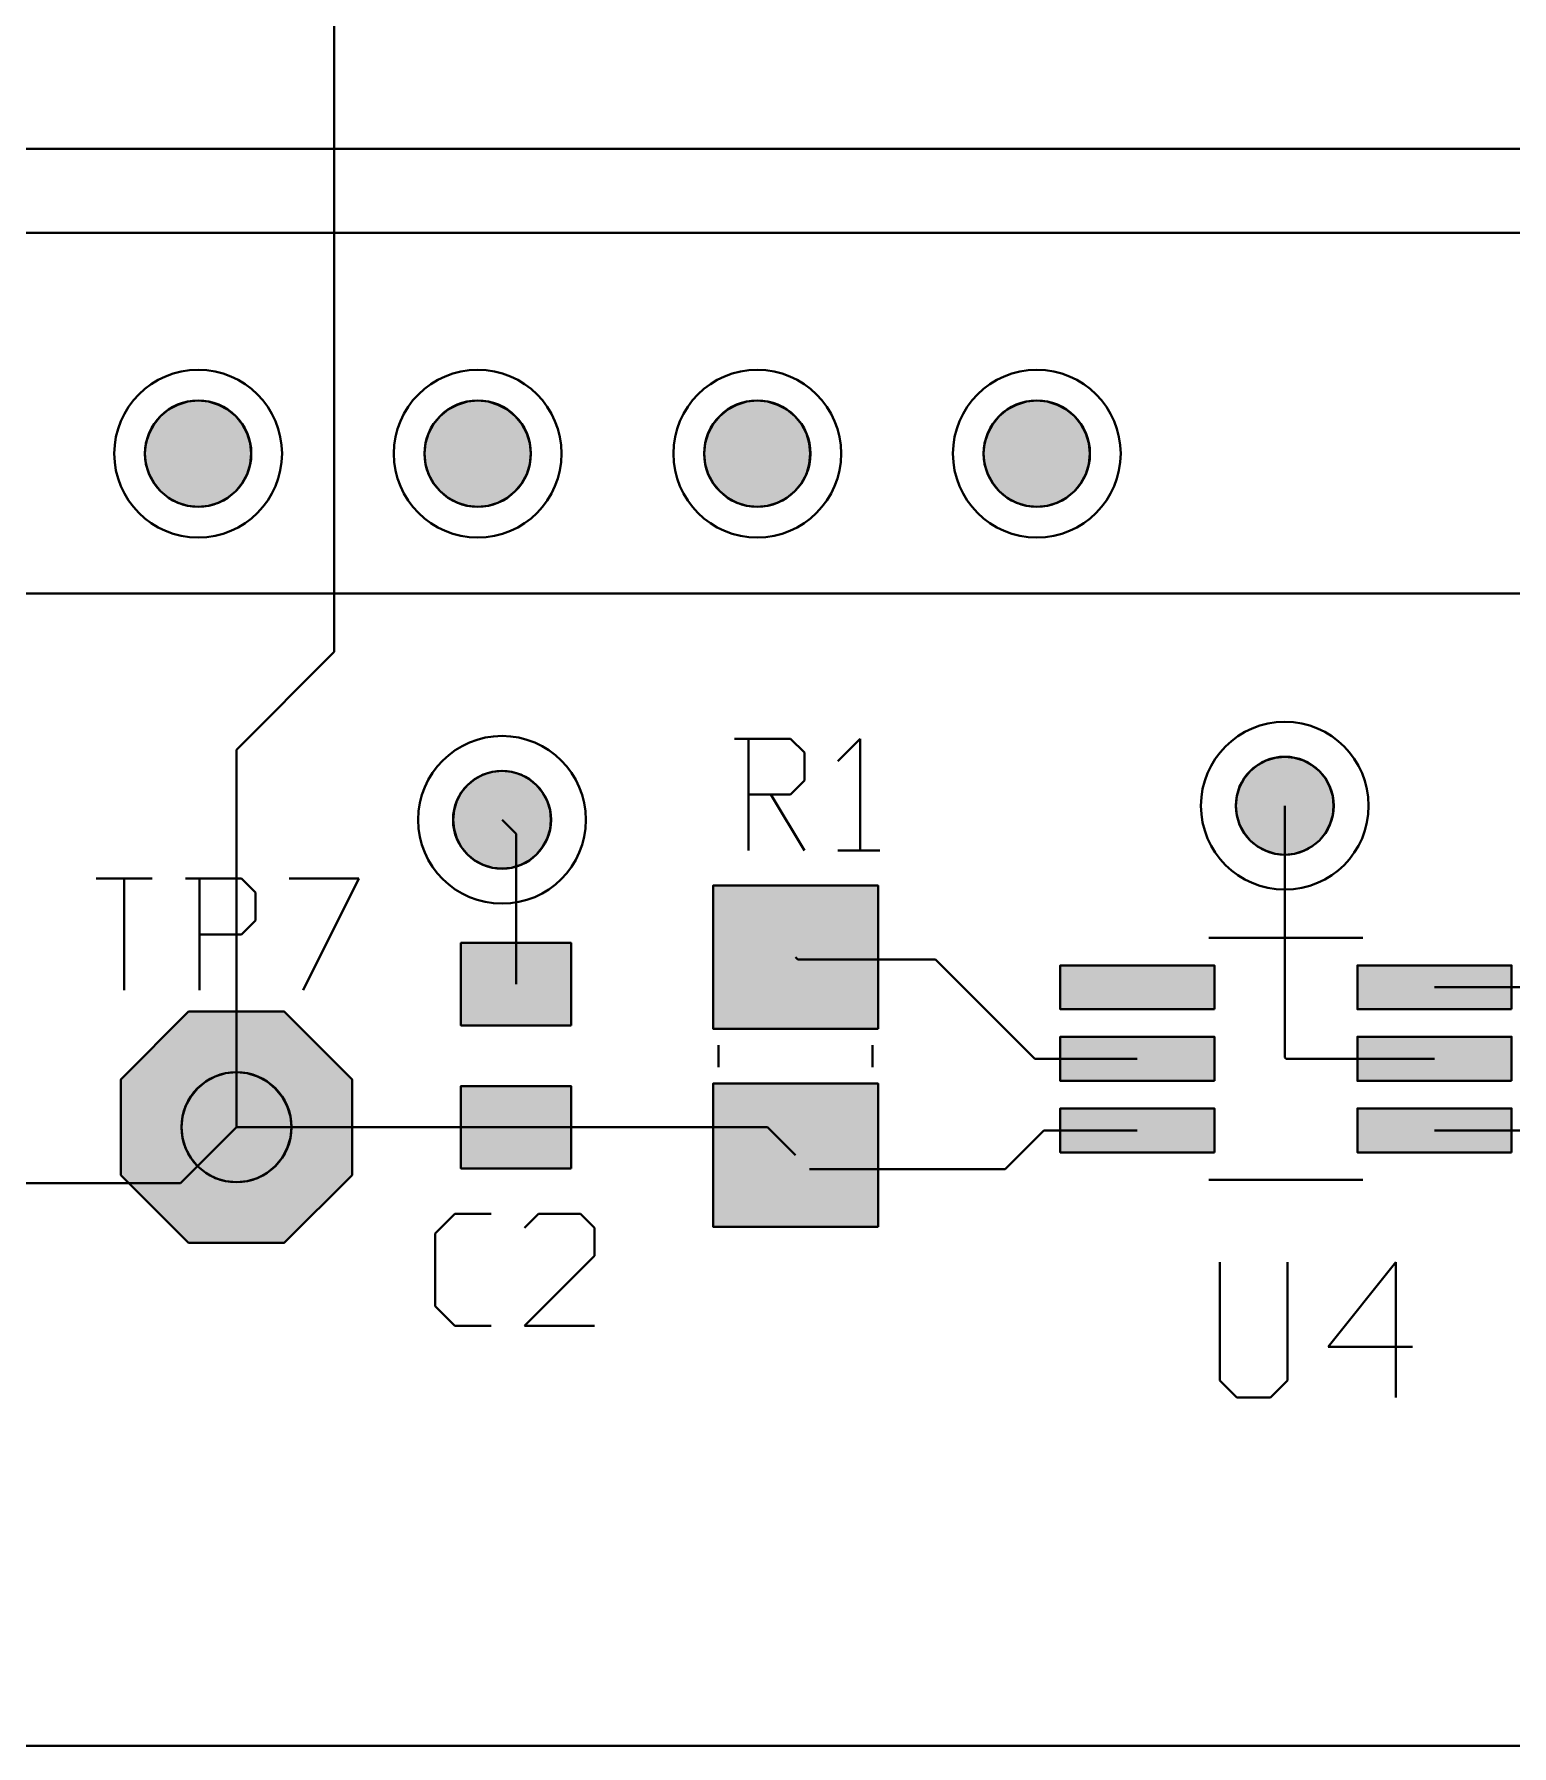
# Model space of a CAD drawing. Header units: millimetres. Extents: x 2 to 157, y 2 to 78.
# Drawn here: x 127.25 to 140.67, y 2.11 to 17.66 of the extents above; entities that cross this region are included whole.
import ezdxf

# ---------------------------------------------------------------- set-up
doc = ezdxf.new("R2010")
doc.units = ezdxf.units.MM
for name, color, linetype in [('bottom_copper', 7, 'Continuous'), ('bottom_silk', 7, 'Continuous'), ('drill_plated', 7, 'Continuous'), ('outline', 7, 'Continuous'), ('top_copper', 7, 'Continuous'), ('top_silk', 7, 'Continuous')]:
    doc.layers.add(name, color=color, linetype=linetype)

msp = doc.modelspace()

# ---------------------------------------------------------------- hatches: boundary and pattern name
at = {"layer": 'bottom_copper', "lineweight": 40}
for points in [[(129.208, 13.759), (129.181, 13.669), (129.136, 13.585), (129.076, 13.512), (129.003, 13.452), (128.919, 13.408), (128.829, 13.38), (128.735, 13.371), (128.641, 13.38), (128.55, 13.408), (128.467, 13.452), (128.394, 13.512), (128.334, 13.585), (128.289, 13.669), (128.261, 13.759), (128.252, 13.854), (128.261, 13.948), (128.289, 14.038), (128.334, 14.122), (128.394, 14.195), (128.467, 14.255), (128.55, 14.299), (128.641, 14.327), (128.735, 14.336), (128.829, 14.327), (128.919, 14.299), (129.003, 14.255), (129.076, 14.195), (129.136, 14.122), (129.181, 14.038), (129.208, 13.948), (129.217, 13.854), (129.208, 13.759)], [(131.748, 13.759), (131.721, 13.669), (131.676, 13.585), (131.616, 13.512), (131.543, 13.452), (131.459, 13.408), (131.369, 13.38), (131.275, 13.371), (131.181, 13.38), (131.09, 13.408), (131.007, 13.452), (130.934, 13.512), (130.874, 13.585), (130.829, 13.669), (130.801, 13.759), (130.792, 13.854), (130.801, 13.948), (130.829, 14.038), (130.874, 14.122), (130.934, 14.195), (131.007, 14.255), (131.09, 14.299), (131.181, 14.327), (131.275, 14.336), (131.369, 14.327), (131.459, 14.299), (131.543, 14.255), (131.616, 14.195), (131.676, 14.122), (131.721, 14.038), (131.748, 13.948), (131.757, 13.854), (131.748, 13.759)], [(134.288, 13.759), (134.261, 13.669), (134.216, 13.585), (134.156, 13.512), (134.083, 13.452), (133.999, 13.408), (133.909, 13.38), (133.815, 13.371), (133.721, 13.38), (133.63, 13.408), (133.547, 13.452), (133.474, 13.512), (133.414, 13.585), (133.369, 13.669), (133.341, 13.759), (133.332, 13.854), (133.341, 13.948), (133.369, 14.038), (133.414, 14.122), (133.474, 14.195), (133.547, 14.255), (133.63, 14.299), (133.721, 14.327), (133.815, 14.336), (133.909, 14.327), (133.999, 14.299), (134.083, 14.255), (134.156, 14.195), (134.216, 14.122), (134.261, 14.038), (134.288, 13.948), (134.297, 13.854), (134.288, 13.759)], [(136.828, 13.759), (136.801, 13.669), (136.756, 13.585), (136.696, 13.512), (136.623, 13.452), (136.539, 13.408), (136.449, 13.38), (136.355, 13.371), (136.261, 13.38), (136.17, 13.408), (136.087, 13.452), (136.014, 13.512), (135.954, 13.585), (135.909, 13.669), (135.881, 13.759), (135.872, 13.854), (135.881, 13.948), (135.909, 14.038), (135.954, 14.122), (136.014, 14.195), (136.087, 14.255), (136.17, 14.299), (136.261, 14.327), (136.355, 14.336), (136.449, 14.327), (136.539, 14.299), (136.623, 14.255), (136.696, 14.195), (136.756, 14.122), (136.801, 14.038), (136.828, 13.948), (136.837, 13.854), (136.828, 13.759)], [(139.044, 10.568), (139.018, 10.484), (138.977, 10.408), (138.922, 10.34), (138.855, 10.285), (138.778, 10.244), (138.695, 10.219), (138.608, 10.21), (138.521, 10.219), (138.438, 10.244), (138.361, 10.285), (138.293, 10.34), (138.238, 10.408), (138.197, 10.484), (138.172, 10.568), (138.163, 10.655), (138.172, 10.741), (138.197, 10.825), (138.238, 10.901), (138.293, 10.969), (138.361, 11.024), (138.438, 11.065), (138.521, 11.09), (138.608, 11.099), (138.695, 11.09), (138.778, 11.065), (138.855, 11.024), (138.922, 10.969), (138.977, 10.901), (139.018, 10.825), (139.044, 10.741), (139.052, 10.655), (139.044, 10.568)], [(131.932, 10.441), (131.906, 10.357), (131.865, 10.281), (131.81, 10.213), (131.743, 10.158), (131.666, 10.117), (131.583, 10.092), (131.496, 10.083), (131.409, 10.092), (131.326, 10.117), (131.249, 10.158), (131.181, 10.213), (131.126, 10.281), (131.085, 10.357), (131.06, 10.441), (131.051, 10.527), (131.06, 10.614), (131.085, 10.698), (131.126, 10.774), (131.181, 10.842), (131.249, 10.897), (131.326, 10.938), (131.409, 10.963), (131.496, 10.972), (131.583, 10.963), (131.666, 10.938), (131.743, 10.897), (131.81, 10.842), (131.865, 10.774), (131.906, 10.698), (131.932, 10.614), (131.94, 10.527), (131.932, 10.441)], [(130.133, 7.299), (129.518, 6.684), (128.648, 6.684), (128.033, 7.299), (128.033, 8.168), (128.648, 8.784), (129.518, 8.784), (130.133, 8.168), (130.133, 7.299)], [(129.573, 7.636), (129.545, 7.542), (129.499, 7.456), (129.436, 7.38), (129.361, 7.318), (129.274, 7.272), (129.18, 7.243), (129.083, 7.234), (128.985, 7.243), (128.891, 7.272), (128.805, 7.318), (128.729, 7.38), (128.667, 7.456), (128.621, 7.542), (128.592, 7.636), (128.583, 7.734), (128.592, 7.831), (128.621, 7.925), (128.667, 8.011), (128.729, 8.087), (128.805, 8.149), (128.891, 8.195), (128.985, 8.224), (129.083, 8.233), (129.18, 8.224), (129.274, 8.195), (129.361, 8.149), (129.436, 8.087), (129.499, 8.011), (129.545, 7.925), (129.573, 7.831), (129.583, 7.734), (129.573, 7.636)]]:
    msp.add_hatch(color=7, dxfattribs=at).paths.add_polyline_path(points, flags=0)
at = {"layer": 'drill_plated', "lineweight": 40}
for points in [[(129.208, 13.759), (129.181, 13.669), (129.136, 13.585), (129.076, 13.512), (129.003, 13.452), (128.919, 13.408), (128.829, 13.38), (128.735, 13.371), (128.641, 13.38), (128.55, 13.408), (128.467, 13.452), (128.394, 13.512), (128.334, 13.585), (128.289, 13.669), (128.261, 13.759), (128.252, 13.854), (128.261, 13.948), (128.289, 14.038), (128.334, 14.122), (128.394, 14.195), (128.467, 14.255), (128.55, 14.299), (128.641, 14.327), (128.735, 14.336), (128.829, 14.327), (128.919, 14.299), (129.003, 14.255), (129.076, 14.195), (129.136, 14.122), (129.181, 14.038), (129.208, 13.948), (129.217, 13.854), (129.208, 13.759)], [(131.748, 13.759), (131.721, 13.669), (131.676, 13.585), (131.616, 13.512), (131.543, 13.452), (131.459, 13.408), (131.369, 13.38), (131.275, 13.371), (131.181, 13.38), (131.09, 13.408), (131.007, 13.452), (130.934, 13.512), (130.874, 13.585), (130.829, 13.669), (130.801, 13.759), (130.792, 13.854), (130.801, 13.948), (130.829, 14.038), (130.874, 14.122), (130.934, 14.195), (131.007, 14.255), (131.09, 14.299), (131.181, 14.327), (131.275, 14.336), (131.369, 14.327), (131.459, 14.299), (131.543, 14.255), (131.616, 14.195), (131.676, 14.122), (131.721, 14.038), (131.748, 13.948), (131.757, 13.854), (131.748, 13.759)], [(134.288, 13.759), (134.261, 13.669), (134.216, 13.585), (134.156, 13.512), (134.083, 13.452), (133.999, 13.408), (133.909, 13.38), (133.815, 13.371), (133.721, 13.38), (133.63, 13.408), (133.547, 13.452), (133.474, 13.512), (133.414, 13.585), (133.369, 13.669), (133.341, 13.759), (133.332, 13.854), (133.341, 13.948), (133.369, 14.038), (133.414, 14.122), (133.474, 14.195), (133.547, 14.255), (133.63, 14.299), (133.721, 14.327), (133.815, 14.336), (133.909, 14.327), (133.999, 14.299), (134.083, 14.255), (134.156, 14.195), (134.216, 14.122), (134.261, 14.038), (134.288, 13.948), (134.297, 13.854), (134.288, 13.759)], [(136.828, 13.759), (136.801, 13.669), (136.756, 13.585), (136.696, 13.512), (136.623, 13.452), (136.539, 13.408), (136.449, 13.38), (136.355, 13.371), (136.261, 13.38), (136.17, 13.408), (136.087, 13.452), (136.014, 13.512), (135.954, 13.585), (135.909, 13.669), (135.881, 13.759), (135.872, 13.854), (135.881, 13.948), (135.909, 14.038), (135.954, 14.122), (136.014, 14.195), (136.087, 14.255), (136.17, 14.299), (136.261, 14.327), (136.355, 14.336), (136.449, 14.327), (136.539, 14.299), (136.623, 14.255), (136.696, 14.195), (136.756, 14.122), (136.801, 14.038), (136.828, 13.948), (136.837, 13.854), (136.828, 13.759)], [(139.044, 10.568), (139.018, 10.484), (138.977, 10.408), (138.922, 10.34), (138.855, 10.285), (138.778, 10.244), (138.695, 10.219), (138.608, 10.21), (138.521, 10.219), (138.438, 10.244), (138.361, 10.285), (138.293, 10.34), (138.238, 10.408), (138.197, 10.484), (138.172, 10.568), (138.163, 10.655), (138.172, 10.741), (138.197, 10.825), (138.238, 10.901), (138.293, 10.969), (138.361, 11.024), (138.438, 11.065), (138.521, 11.09), (138.608, 11.099), (138.695, 11.09), (138.778, 11.065), (138.855, 11.024), (138.922, 10.969), (138.977, 10.901), (139.018, 10.825), (139.044, 10.741), (139.052, 10.655), (139.044, 10.568)], [(131.932, 10.441), (131.906, 10.357), (131.865, 10.281), (131.81, 10.213), (131.743, 10.158), (131.666, 10.117), (131.583, 10.092), (131.496, 10.083), (131.409, 10.092), (131.326, 10.117), (131.249, 10.158), (131.181, 10.213), (131.126, 10.281), (131.085, 10.357), (131.06, 10.441), (131.051, 10.527), (131.06, 10.614), (131.085, 10.698), (131.126, 10.774), (131.181, 10.842), (131.249, 10.897), (131.326, 10.938), (131.409, 10.963), (131.496, 10.972), (131.583, 10.963), (131.666, 10.938), (131.743, 10.897), (131.81, 10.842), (131.865, 10.774), (131.906, 10.698), (131.932, 10.614), (131.94, 10.527), (131.932, 10.441)], [(129.573, 7.636), (129.545, 7.542), (129.499, 7.456), (129.436, 7.38), (129.361, 7.318), (129.274, 7.272), (129.18, 7.243), (129.083, 7.234), (128.985, 7.243), (128.891, 7.272), (128.805, 7.318), (128.729, 7.38), (128.667, 7.456), (128.621, 7.542), (128.592, 7.636), (128.583, 7.734), (128.592, 7.831), (128.621, 7.925), (128.667, 8.011), (128.729, 8.087), (128.805, 8.149), (128.891, 8.195), (128.985, 8.224), (129.083, 8.233), (129.18, 8.224), (129.274, 8.195), (129.361, 8.149), (129.436, 8.087), (129.499, 8.011), (129.545, 7.925), (129.573, 7.831), (129.583, 7.734), (129.573, 7.636)]]:
    msp.add_hatch(color=7, dxfattribs=at).paths.add_polyline_path(points, flags=0)
at = {"layer": 'top_copper', "lineweight": 40}
for points in [[(129.208, 13.759), (129.181, 13.669), (129.136, 13.585), (129.076, 13.512), (129.003, 13.452), (128.919, 13.408), (128.829, 13.38), (128.735, 13.371), (128.641, 13.38), (128.55, 13.408), (128.467, 13.452), (128.394, 13.512), (128.334, 13.585), (128.289, 13.669), (128.261, 13.759), (128.252, 13.854), (128.261, 13.948), (128.289, 14.038), (128.334, 14.122), (128.394, 14.195), (128.467, 14.255), (128.55, 14.299), (128.641, 14.327), (128.735, 14.336), (128.829, 14.327), (128.919, 14.299), (129.003, 14.255), (129.076, 14.195), (129.136, 14.122), (129.181, 14.038), (129.208, 13.948), (129.217, 13.854), (129.208, 13.759)], [(131.748, 13.759), (131.721, 13.669), (131.676, 13.585), (131.616, 13.512), (131.543, 13.452), (131.459, 13.408), (131.369, 13.38), (131.275, 13.371), (131.181, 13.38), (131.09, 13.408), (131.007, 13.452), (130.934, 13.512), (130.874, 13.585), (130.829, 13.669), (130.801, 13.759), (130.792, 13.854), (130.801, 13.948), (130.829, 14.038), (130.874, 14.122), (130.934, 14.195), (131.007, 14.255), (131.09, 14.299), (131.181, 14.327), (131.275, 14.336), (131.369, 14.327), (131.459, 14.299), (131.543, 14.255), (131.616, 14.195), (131.676, 14.122), (131.721, 14.038), (131.748, 13.948), (131.757, 13.854), (131.748, 13.759)], [(134.288, 13.759), (134.261, 13.669), (134.216, 13.585), (134.156, 13.512), (134.083, 13.452), (133.999, 13.408), (133.909, 13.38), (133.815, 13.371), (133.721, 13.38), (133.63, 13.408), (133.547, 13.452), (133.474, 13.512), (133.414, 13.585), (133.369, 13.669), (133.341, 13.759), (133.332, 13.854), (133.341, 13.948), (133.369, 14.038), (133.414, 14.122), (133.474, 14.195), (133.547, 14.255), (133.63, 14.299), (133.721, 14.327), (133.815, 14.336), (133.909, 14.327), (133.999, 14.299), (134.083, 14.255), (134.156, 14.195), (134.216, 14.122), (134.261, 14.038), (134.288, 13.948), (134.297, 13.854), (134.288, 13.759)], [(136.828, 13.759), (136.801, 13.669), (136.756, 13.585), (136.696, 13.512), (136.623, 13.452), (136.539, 13.408), (136.449, 13.38), (136.355, 13.371), (136.261, 13.38), (136.17, 13.408), (136.087, 13.452), (136.014, 13.512), (135.954, 13.585), (135.909, 13.669), (135.881, 13.759), (135.872, 13.854), (135.881, 13.948), (135.909, 14.038), (135.954, 14.122), (136.014, 14.195), (136.087, 14.255), (136.17, 14.299), (136.261, 14.327), (136.355, 14.336), (136.449, 14.327), (136.539, 14.299), (136.623, 14.255), (136.696, 14.195), (136.756, 14.122), (136.801, 14.038), (136.828, 13.948), (136.837, 13.854), (136.828, 13.759)], [(139.044, 10.568), (139.018, 10.484), (138.977, 10.408), (138.922, 10.34), (138.855, 10.285), (138.778, 10.244), (138.695, 10.219), (138.608, 10.21), (138.521, 10.219), (138.438, 10.244), (138.361, 10.285), (138.293, 10.34), (138.238, 10.408), (138.197, 10.484), (138.172, 10.568), (138.163, 10.655), (138.172, 10.741), (138.197, 10.825), (138.238, 10.901), (138.293, 10.969), (138.361, 11.024), (138.438, 11.065), (138.521, 11.09), (138.608, 11.099), (138.695, 11.09), (138.778, 11.065), (138.855, 11.024), (138.922, 10.969), (138.977, 10.901), (139.018, 10.825), (139.044, 10.741), (139.052, 10.655), (139.044, 10.568)], [(131.932, 10.441), (131.906, 10.357), (131.865, 10.281), (131.81, 10.213), (131.743, 10.158), (131.666, 10.117), (131.583, 10.092), (131.496, 10.083), (131.409, 10.092), (131.326, 10.117), (131.249, 10.158), (131.181, 10.213), (131.126, 10.281), (131.085, 10.357), (131.06, 10.441), (131.051, 10.527), (131.06, 10.614), (131.085, 10.698), (131.126, 10.774), (131.181, 10.842), (131.249, 10.897), (131.326, 10.938), (131.409, 10.963), (131.496, 10.972), (131.583, 10.963), (131.666, 10.938), (131.743, 10.897), (131.81, 10.842), (131.865, 10.774), (131.906, 10.698), (131.932, 10.614), (131.94, 10.527), (131.932, 10.441)], [(134.913, 8.629), (133.413, 8.629), (133.413, 9.929), (134.913, 9.929), (134.913, 8.629)], [(132.123, 8.659), (131.123, 8.659), (131.123, 9.408), (132.123, 9.408), (132.123, 8.659)], [(137.968, 8.805), (136.568, 8.805), (136.568, 9.204), (137.968, 9.204), (137.968, 8.805)], [(140.668, 8.805), (139.268, 8.805), (139.268, 9.204), (140.668, 9.204), (140.668, 8.805)], [(130.133, 7.299), (129.518, 6.684), (128.648, 6.684), (128.033, 7.299), (128.033, 8.168), (128.648, 8.784), (129.518, 8.784), (130.133, 8.168), (130.133, 7.299)], [(137.968, 8.155), (136.568, 8.155), (136.568, 8.555), (137.968, 8.555), (137.968, 8.155)], [(140.668, 8.155), (139.268, 8.155), (139.268, 8.555), (140.668, 8.555), (140.668, 8.155)], [(129.573, 7.636), (129.545, 7.542), (129.499, 7.456), (129.436, 7.38), (129.361, 7.318), (129.274, 7.272), (129.18, 7.243), (129.083, 7.234), (128.985, 7.243), (128.891, 7.272), (128.805, 7.318), (128.729, 7.38), (128.667, 7.456), (128.621, 7.542), (128.592, 7.636), (128.583, 7.734), (128.592, 7.831), (128.621, 7.925), (128.667, 8.011), (128.729, 8.087), (128.805, 8.149), (128.891, 8.195), (128.985, 8.224), (129.083, 8.233), (129.18, 8.224), (129.274, 8.195), (129.361, 8.149), (129.436, 8.087), (129.499, 8.011), (129.545, 7.925), (129.573, 7.831), (129.583, 7.734), (129.573, 7.636)], [(132.123, 7.359), (131.123, 7.359), (131.123, 8.108), (132.123, 8.108), (132.123, 7.359)], [(134.913, 6.83), (133.413, 6.83), (133.413, 8.13), (134.913, 8.13), (134.913, 6.83)], [(137.968, 7.505), (136.568, 7.505), (136.568, 7.904), (137.968, 7.904), (137.968, 7.505)], [(140.668, 7.505), (139.268, 7.505), (139.268, 7.904), (140.668, 7.904), (140.668, 7.505)]]:
    msp.add_hatch(color=7, dxfattribs=at).paths.add_polyline_path(points, flags=0)

# ---------------------------------------------------------------- linework, layer by layer
at = {"layer": 'bottom_copper', "color": 7, "lineweight": 40}
for p, q in [((129.972, 12.052), (129.972, 38.975)), ((129.083, 11.162), (129.972, 12.052)), ((129.083, 7.734), (129.083, 11.162)), ((128.648, 8.784), (128.033, 8.168)), ((129.518, 8.784), (128.648, 8.784)), ((130.133, 8.168), (129.518, 8.784)), ((128.033, 8.168), (128.033, 7.299)), ((130.133, 7.299), (130.133, 8.168)), ((128.033, 7.299), (128.648, 6.684)), ((129.518, 6.684), (130.133, 7.299)), ((128.648, 6.684), (129.518, 6.684))]:
    msp.add_line(p, q, dxfattribs=at)
for points in [[(129.208, 13.759), (129.181, 13.669), (129.136, 13.585), (129.076, 13.512), (129.003, 13.452), (128.919, 13.408), (128.829, 13.38), (128.735, 13.371), (128.641, 13.38), (128.55, 13.408), (128.467, 13.452), (128.394, 13.512), (128.334, 13.585), (128.289, 13.669), (128.261, 13.759), (128.252, 13.854), (128.261, 13.948), (128.289, 14.038), (128.334, 14.122), (128.394, 14.195), (128.467, 14.255), (128.55, 14.299), (128.641, 14.327), (128.735, 14.336), (128.829, 14.327), (128.919, 14.299), (129.003, 14.255), (129.076, 14.195), (129.136, 14.122), (129.181, 14.038), (129.208, 13.948), (129.217, 13.854), (129.208, 13.759)], [(131.748, 13.759), (131.721, 13.669), (131.676, 13.585), (131.616, 13.512), (131.543, 13.452), (131.459, 13.408), (131.369, 13.38), (131.275, 13.371), (131.181, 13.38), (131.09, 13.408), (131.007, 13.452), (130.934, 13.512), (130.874, 13.585), (130.829, 13.669), (130.801, 13.759), (130.792, 13.854), (130.801, 13.948), (130.829, 14.038), (130.874, 14.122), (130.934, 14.195), (131.007, 14.255), (131.09, 14.299), (131.181, 14.327), (131.275, 14.336), (131.369, 14.327), (131.459, 14.299), (131.543, 14.255), (131.616, 14.195), (131.676, 14.122), (131.721, 14.038), (131.748, 13.948), (131.757, 13.854), (131.748, 13.759)], [(134.288, 13.759), (134.261, 13.669), (134.216, 13.585), (134.156, 13.512), (134.083, 13.452), (133.999, 13.408), (133.909, 13.38), (133.815, 13.371), (133.721, 13.38), (133.63, 13.408), (133.547, 13.452), (133.474, 13.512), (133.414, 13.585), (133.369, 13.669), (133.341, 13.759), (133.332, 13.854), (133.341, 13.948), (133.369, 14.038), (133.414, 14.122), (133.474, 14.195), (133.547, 14.255), (133.63, 14.299), (133.721, 14.327), (133.815, 14.336), (133.909, 14.327), (133.999, 14.299), (134.083, 14.255), (134.156, 14.195), (134.216, 14.122), (134.261, 14.038), (134.288, 13.948), (134.297, 13.854), (134.288, 13.759)], [(136.828, 13.759), (136.801, 13.669), (136.756, 13.585), (136.696, 13.512), (136.623, 13.452), (136.539, 13.408), (136.449, 13.38), (136.355, 13.371), (136.261, 13.38), (136.17, 13.408), (136.087, 13.452), (136.014, 13.512), (135.954, 13.585), (135.909, 13.669), (135.881, 13.759), (135.872, 13.854), (135.881, 13.948), (135.909, 14.038), (135.954, 14.122), (136.014, 14.195), (136.087, 14.255), (136.17, 14.299), (136.261, 14.327), (136.355, 14.336), (136.449, 14.327), (136.539, 14.299), (136.623, 14.255), (136.696, 14.195), (136.756, 14.122), (136.801, 14.038), (136.828, 13.948), (136.837, 13.854), (136.828, 13.759)], [(139.044, 10.568), (139.018, 10.484), (138.977, 10.408), (138.922, 10.34), (138.855, 10.285), (138.778, 10.244), (138.695, 10.219), (138.608, 10.21), (138.521, 10.219), (138.438, 10.244), (138.361, 10.285), (138.293, 10.34), (138.238, 10.408), (138.197, 10.484), (138.172, 10.568), (138.163, 10.655), (138.172, 10.741), (138.197, 10.825), (138.238, 10.901), (138.293, 10.969), (138.361, 11.024), (138.438, 11.065), (138.521, 11.09), (138.608, 11.099), (138.695, 11.09), (138.778, 11.065), (138.855, 11.024), (138.922, 10.969), (138.977, 10.901), (139.018, 10.825), (139.044, 10.741), (139.052, 10.655), (139.044, 10.568)], [(131.932, 10.441), (131.906, 10.357), (131.865, 10.281), (131.81, 10.213), (131.743, 10.158), (131.666, 10.117), (131.583, 10.092), (131.496, 10.083), (131.409, 10.092), (131.326, 10.117), (131.249, 10.158), (131.181, 10.213), (131.126, 10.281), (131.085, 10.357), (131.06, 10.441), (131.051, 10.527), (131.06, 10.614), (131.085, 10.698), (131.126, 10.774), (131.181, 10.842), (131.249, 10.897), (131.326, 10.938), (131.409, 10.963), (131.496, 10.972), (131.583, 10.963), (131.666, 10.938), (131.743, 10.897), (131.81, 10.842), (131.865, 10.774), (131.906, 10.698), (131.932, 10.614), (131.94, 10.527), (131.932, 10.441)], [(130.133, 7.299), (129.518, 6.684), (128.648, 6.684), (128.033, 7.299), (128.033, 8.168), (128.648, 8.784), (129.518, 8.784), (130.133, 8.168), (130.133, 7.299)], [(129.573, 7.636), (129.545, 7.542), (129.499, 7.456), (129.436, 7.38), (129.361, 7.318), (129.274, 7.272), (129.18, 7.243), (129.083, 7.234), (128.985, 7.243), (128.891, 7.272), (128.805, 7.318), (128.729, 7.38), (128.667, 7.456), (128.621, 7.542), (128.592, 7.636), (128.583, 7.734), (128.592, 7.831), (128.621, 7.925), (128.667, 8.011), (128.729, 8.087), (128.805, 8.149), (128.891, 8.195), (128.985, 8.224), (129.083, 8.233), (129.18, 8.224), (129.274, 8.195), (129.361, 8.149), (129.436, 8.087), (129.499, 8.011), (129.545, 7.925), (129.573, 7.831), (129.583, 7.734), (129.573, 7.636)]]:
    msp.add_lwpolyline(points, close=True, dxfattribs=at)
for centre, major_axis in [((128.735, 13.854), (0.762, 0)), ((131.275, 13.854), (0.762, 0)), ((133.815, 13.854), (0.762, 0)), ((136.355, 13.854), (0.762, 0)), ((128.735, 13.854), (0.483, 0)), ((131.275, 13.854), (0.483, 0)), ((133.815, 13.854), (0.483, 0)), ((136.355, 13.854), (0.483, 0)), ((138.608, 10.655), (0.762, 0)), ((131.496, 10.527), (0.762, 0)), ((138.608, 10.655), (0.445, 0)), ((131.496, 10.527), (0.445, 0)), ((129.083, 7.734), (0.5, 0))]:
    msp.add_ellipse(centre, major_axis=major_axis, ratio=1, dxfattribs=at)
at = {"layer": 'bottom_silk', "color": 7, "lineweight": 40}
msp.add_line((156.635, 2.113), (1.635, 2.113), dxfattribs=at)
at = {"layer": 'drill_plated', "color": 7, "lineweight": 40}
for points in [[(129.208, 13.759), (129.181, 13.669), (129.136, 13.585), (129.076, 13.512), (129.003, 13.452), (128.919, 13.408), (128.829, 13.38), (128.735, 13.371), (128.641, 13.38), (128.55, 13.408), (128.467, 13.452), (128.394, 13.512), (128.334, 13.585), (128.289, 13.669), (128.261, 13.759), (128.252, 13.854), (128.261, 13.948), (128.289, 14.038), (128.334, 14.122), (128.394, 14.195), (128.467, 14.255), (128.55, 14.299), (128.641, 14.327), (128.735, 14.336), (128.829, 14.327), (128.919, 14.299), (129.003, 14.255), (129.076, 14.195), (129.136, 14.122), (129.181, 14.038), (129.208, 13.948), (129.217, 13.854), (129.208, 13.759)], [(131.748, 13.759), (131.721, 13.669), (131.676, 13.585), (131.616, 13.512), (131.543, 13.452), (131.459, 13.408), (131.369, 13.38), (131.275, 13.371), (131.181, 13.38), (131.09, 13.408), (131.007, 13.452), (130.934, 13.512), (130.874, 13.585), (130.829, 13.669), (130.801, 13.759), (130.792, 13.854), (130.801, 13.948), (130.829, 14.038), (130.874, 14.122), (130.934, 14.195), (131.007, 14.255), (131.09, 14.299), (131.181, 14.327), (131.275, 14.336), (131.369, 14.327), (131.459, 14.299), (131.543, 14.255), (131.616, 14.195), (131.676, 14.122), (131.721, 14.038), (131.748, 13.948), (131.757, 13.854), (131.748, 13.759)], [(134.288, 13.759), (134.261, 13.669), (134.216, 13.585), (134.156, 13.512), (134.083, 13.452), (133.999, 13.408), (133.909, 13.38), (133.815, 13.371), (133.721, 13.38), (133.63, 13.408), (133.547, 13.452), (133.474, 13.512), (133.414, 13.585), (133.369, 13.669), (133.341, 13.759), (133.332, 13.854), (133.341, 13.948), (133.369, 14.038), (133.414, 14.122), (133.474, 14.195), (133.547, 14.255), (133.63, 14.299), (133.721, 14.327), (133.815, 14.336), (133.909, 14.327), (133.999, 14.299), (134.083, 14.255), (134.156, 14.195), (134.216, 14.122), (134.261, 14.038), (134.288, 13.948), (134.297, 13.854), (134.288, 13.759)], [(136.828, 13.759), (136.801, 13.669), (136.756, 13.585), (136.696, 13.512), (136.623, 13.452), (136.539, 13.408), (136.449, 13.38), (136.355, 13.371), (136.261, 13.38), (136.17, 13.408), (136.087, 13.452), (136.014, 13.512), (135.954, 13.585), (135.909, 13.669), (135.881, 13.759), (135.872, 13.854), (135.881, 13.948), (135.909, 14.038), (135.954, 14.122), (136.014, 14.195), (136.087, 14.255), (136.17, 14.299), (136.261, 14.327), (136.355, 14.336), (136.449, 14.327), (136.539, 14.299), (136.623, 14.255), (136.696, 14.195), (136.756, 14.122), (136.801, 14.038), (136.828, 13.948), (136.837, 13.854), (136.828, 13.759)], [(139.044, 10.568), (139.018, 10.484), (138.977, 10.408), (138.922, 10.34), (138.855, 10.285), (138.778, 10.244), (138.695, 10.219), (138.608, 10.21), (138.521, 10.219), (138.438, 10.244), (138.361, 10.285), (138.293, 10.34), (138.238, 10.408), (138.197, 10.484), (138.172, 10.568), (138.163, 10.655), (138.172, 10.741), (138.197, 10.825), (138.238, 10.901), (138.293, 10.969), (138.361, 11.024), (138.438, 11.065), (138.521, 11.09), (138.608, 11.099), (138.695, 11.09), (138.778, 11.065), (138.855, 11.024), (138.922, 10.969), (138.977, 10.901), (139.018, 10.825), (139.044, 10.741), (139.052, 10.655), (139.044, 10.568)], [(131.932, 10.441), (131.906, 10.357), (131.865, 10.281), (131.81, 10.213), (131.743, 10.158), (131.666, 10.117), (131.583, 10.092), (131.496, 10.083), (131.409, 10.092), (131.326, 10.117), (131.249, 10.158), (131.181, 10.213), (131.126, 10.281), (131.085, 10.357), (131.06, 10.441), (131.051, 10.527), (131.06, 10.614), (131.085, 10.698), (131.126, 10.774), (131.181, 10.842), (131.249, 10.897), (131.326, 10.938), (131.409, 10.963), (131.496, 10.972), (131.583, 10.963), (131.666, 10.938), (131.743, 10.897), (131.81, 10.842), (131.865, 10.774), (131.906, 10.698), (131.932, 10.614), (131.94, 10.527), (131.932, 10.441)], [(129.573, 7.636), (129.545, 7.542), (129.499, 7.456), (129.436, 7.38), (129.361, 7.318), (129.274, 7.272), (129.18, 7.243), (129.083, 7.234), (128.985, 7.243), (128.891, 7.272), (128.805, 7.318), (128.729, 7.38), (128.667, 7.456), (128.621, 7.542), (128.592, 7.636), (128.583, 7.734), (128.592, 7.831), (128.621, 7.925), (128.667, 8.011), (128.729, 8.087), (128.805, 8.149), (128.891, 8.195), (128.985, 8.224), (129.083, 8.233), (129.18, 8.224), (129.274, 8.195), (129.361, 8.149), (129.436, 8.087), (129.499, 8.011), (129.545, 7.925), (129.573, 7.831), (129.583, 7.734), (129.573, 7.636)]]:
    msp.add_lwpolyline(points, close=True, dxfattribs=at)
for centre, major_axis in [((128.735, 13.854), (0.483, 0)), ((131.275, 13.854), (0.483, 0)), ((133.815, 13.854), (0.483, 0)), ((136.355, 13.854), (0.483, 0)), ((138.608, 10.655), (0.445, 0)), ((131.496, 10.527), (0.445, 0)), ((129.083, 7.734), (0.5, 0))]:
    msp.add_ellipse(centre, major_axis=major_axis, ratio=1, dxfattribs=at)
at = {"layer": 'outline', "color": 7, "lineweight": 40}
msp.add_line((156.635, 2.113), (1.635, 2.113), dxfattribs=at)
at = {"layer": 'top_copper', "color": 7, "lineweight": 40}
for p, q in [((111.049, 16.623), (147.879, 16.623)), ((111.811, 15.861), (148.387, 15.861)), ((138.608, 10.655), (138.608, 8.368)), ((131.623, 10.4), (131.496, 10.527)), ((131.623, 9.034), (131.623, 10.4)), ((133.413, 9.929), (133.413, 8.629)), ((134.913, 9.929), (133.413, 9.929)), ((134.913, 8.629), (134.913, 9.929)), ((131.123, 9.408), (131.123, 8.659)), ((132.123, 9.408), (131.123, 9.408)), ((132.123, 8.659), (132.123, 9.408)), ((134.185, 9.258), (134.163, 9.279)), ((135.433, 9.258), (134.185, 9.258)), ((136.336, 8.354), (135.433, 9.258)), ((136.568, 9.204), (136.568, 8.805)), ((137.968, 9.204), (136.568, 9.204)), ((137.968, 8.805), (137.968, 9.204)), ((139.268, 9.204), (139.268, 8.805)), ((140.668, 9.204), (139.268, 9.204)), ((140.668, 8.805), (140.668, 9.204)), ((139.968, 9.005), (141.022, 9.005)), ((128.648, 8.784), (128.033, 8.168)), ((129.518, 8.784), (128.648, 8.784)), ((130.133, 8.168), (129.518, 8.784)), ((136.568, 8.805), (137.968, 8.805)), ((139.268, 8.805), (140.668, 8.805)), ((131.123, 8.659), (132.123, 8.659)), ((133.413, 8.629), (134.913, 8.629)), ((136.568, 8.555), (136.568, 8.155)), ((137.968, 8.555), (136.568, 8.555)), ((137.968, 8.155), (137.968, 8.555)), ((139.268, 8.555), (139.268, 8.155)), ((140.668, 8.555), (139.268, 8.555)), ((140.668, 8.155), (140.668, 8.555)), ((137.268, 8.354), (136.336, 8.354)), ((138.622, 8.354), (138.608, 8.368)), ((139.968, 8.354), (138.622, 8.354)), ((128.033, 8.168), (128.033, 7.299)), ((130.133, 7.299), (130.133, 8.168)), ((131.123, 8.108), (131.123, 7.359)), ((132.123, 8.108), (131.123, 8.108)), ((132.123, 7.359), (132.123, 8.108)), ((133.413, 8.13), (133.413, 6.83)), ((134.913, 8.13), (133.413, 8.13)), ((134.913, 6.83), (134.913, 8.13)), ((136.568, 8.155), (137.968, 8.155)), ((139.268, 8.155), (140.668, 8.155)), ((136.568, 7.904), (136.568, 7.505)), ((137.968, 7.904), (136.568, 7.904)), ((137.968, 7.505), (137.968, 7.904)), ((139.268, 7.904), (139.268, 7.505)), ((140.668, 7.904), (139.268, 7.904)), ((140.668, 7.505), (140.668, 7.904)), ((128.575, 7.226), (129.083, 7.734)), ((129.083, 7.734), (128.956, 7.606)), ((129.083, 7.734), (133.909, 7.734)), ((133.909, 7.734), (134.163, 7.479)), ((136.42, 7.705), (136.195, 7.479)), ((137.268, 7.705), (136.42, 7.705)), ((139.968, 7.705), (142.32, 7.705)), ((136.068, 7.353), (136.195, 7.479)), ((136.568, 7.505), (137.968, 7.505)), ((139.268, 7.505), (140.668, 7.505)), ((131.123, 7.359), (132.123, 7.359)), ((134.29, 7.353), (136.068, 7.353)), ((125.617, 7.226), (128.575, 7.226)), ((128.033, 7.299), (128.648, 6.684)), ((129.518, 6.684), (130.133, 7.299)), ((133.413, 6.83), (134.913, 6.83)), ((128.648, 6.684), (129.518, 6.684))]:
    msp.add_line(p, q, dxfattribs=at)
for points in [[(129.208, 13.759), (129.181, 13.669), (129.136, 13.585), (129.076, 13.512), (129.003, 13.452), (128.919, 13.408), (128.829, 13.38), (128.735, 13.371), (128.641, 13.38), (128.55, 13.408), (128.467, 13.452), (128.394, 13.512), (128.334, 13.585), (128.289, 13.669), (128.261, 13.759), (128.252, 13.854), (128.261, 13.948), (128.289, 14.038), (128.334, 14.122), (128.394, 14.195), (128.467, 14.255), (128.55, 14.299), (128.641, 14.327), (128.735, 14.336), (128.829, 14.327), (128.919, 14.299), (129.003, 14.255), (129.076, 14.195), (129.136, 14.122), (129.181, 14.038), (129.208, 13.948), (129.217, 13.854), (129.208, 13.759)], [(131.748, 13.759), (131.721, 13.669), (131.676, 13.585), (131.616, 13.512), (131.543, 13.452), (131.459, 13.408), (131.369, 13.38), (131.275, 13.371), (131.181, 13.38), (131.09, 13.408), (131.007, 13.452), (130.934, 13.512), (130.874, 13.585), (130.829, 13.669), (130.801, 13.759), (130.792, 13.854), (130.801, 13.948), (130.829, 14.038), (130.874, 14.122), (130.934, 14.195), (131.007, 14.255), (131.09, 14.299), (131.181, 14.327), (131.275, 14.336), (131.369, 14.327), (131.459, 14.299), (131.543, 14.255), (131.616, 14.195), (131.676, 14.122), (131.721, 14.038), (131.748, 13.948), (131.757, 13.854), (131.748, 13.759)], [(134.288, 13.759), (134.261, 13.669), (134.216, 13.585), (134.156, 13.512), (134.083, 13.452), (133.999, 13.408), (133.909, 13.38), (133.815, 13.371), (133.721, 13.38), (133.63, 13.408), (133.547, 13.452), (133.474, 13.512), (133.414, 13.585), (133.369, 13.669), (133.341, 13.759), (133.332, 13.854), (133.341, 13.948), (133.369, 14.038), (133.414, 14.122), (133.474, 14.195), (133.547, 14.255), (133.63, 14.299), (133.721, 14.327), (133.815, 14.336), (133.909, 14.327), (133.999, 14.299), (134.083, 14.255), (134.156, 14.195), (134.216, 14.122), (134.261, 14.038), (134.288, 13.948), (134.297, 13.854), (134.288, 13.759)], [(136.828, 13.759), (136.801, 13.669), (136.756, 13.585), (136.696, 13.512), (136.623, 13.452), (136.539, 13.408), (136.449, 13.38), (136.355, 13.371), (136.261, 13.38), (136.17, 13.408), (136.087, 13.452), (136.014, 13.512), (135.954, 13.585), (135.909, 13.669), (135.881, 13.759), (135.872, 13.854), (135.881, 13.948), (135.909, 14.038), (135.954, 14.122), (136.014, 14.195), (136.087, 14.255), (136.17, 14.299), (136.261, 14.327), (136.355, 14.336), (136.449, 14.327), (136.539, 14.299), (136.623, 14.255), (136.696, 14.195), (136.756, 14.122), (136.801, 14.038), (136.828, 13.948), (136.837, 13.854), (136.828, 13.759)], [(139.044, 10.568), (139.018, 10.484), (138.977, 10.408), (138.922, 10.34), (138.855, 10.285), (138.778, 10.244), (138.695, 10.219), (138.608, 10.21), (138.521, 10.219), (138.438, 10.244), (138.361, 10.285), (138.293, 10.34), (138.238, 10.408), (138.197, 10.484), (138.172, 10.568), (138.163, 10.655), (138.172, 10.741), (138.197, 10.825), (138.238, 10.901), (138.293, 10.969), (138.361, 11.024), (138.438, 11.065), (138.521, 11.09), (138.608, 11.099), (138.695, 11.09), (138.778, 11.065), (138.855, 11.024), (138.922, 10.969), (138.977, 10.901), (139.018, 10.825), (139.044, 10.741), (139.052, 10.655), (139.044, 10.568)], [(131.932, 10.441), (131.906, 10.357), (131.865, 10.281), (131.81, 10.213), (131.743, 10.158), (131.666, 10.117), (131.583, 10.092), (131.496, 10.083), (131.409, 10.092), (131.326, 10.117), (131.249, 10.158), (131.181, 10.213), (131.126, 10.281), (131.085, 10.357), (131.06, 10.441), (131.051, 10.527), (131.06, 10.614), (131.085, 10.698), (131.126, 10.774), (131.181, 10.842), (131.249, 10.897), (131.326, 10.938), (131.409, 10.963), (131.496, 10.972), (131.583, 10.963), (131.666, 10.938), (131.743, 10.897), (131.81, 10.842), (131.865, 10.774), (131.906, 10.698), (131.932, 10.614), (131.94, 10.527), (131.932, 10.441)], [(134.913, 8.629), (133.413, 8.629), (133.413, 9.929), (134.913, 9.929), (134.913, 8.629)], [(132.123, 8.659), (131.123, 8.659), (131.123, 9.408), (132.123, 9.408), (132.123, 8.659)], [(137.968, 8.805), (136.568, 8.805), (136.568, 9.204), (137.968, 9.204), (137.968, 8.805)], [(140.668, 8.805), (139.268, 8.805), (139.268, 9.204), (140.668, 9.204), (140.668, 8.805)], [(130.133, 7.299), (129.518, 6.684), (128.648, 6.684), (128.033, 7.299), (128.033, 8.168), (128.648, 8.784), (129.518, 8.784), (130.133, 8.168), (130.133, 7.299)], [(137.968, 8.155), (136.568, 8.155), (136.568, 8.555), (137.968, 8.555), (137.968, 8.155)], [(140.668, 8.155), (139.268, 8.155), (139.268, 8.555), (140.668, 8.555), (140.668, 8.155)], [(129.573, 7.636), (129.545, 7.542), (129.499, 7.456), (129.436, 7.38), (129.361, 7.318), (129.274, 7.272), (129.18, 7.243), (129.083, 7.234), (128.985, 7.243), (128.891, 7.272), (128.805, 7.318), (128.729, 7.38), (128.667, 7.456), (128.621, 7.542), (128.592, 7.636), (128.583, 7.734), (128.592, 7.831), (128.621, 7.925), (128.667, 8.011), (128.729, 8.087), (128.805, 8.149), (128.891, 8.195), (128.985, 8.224), (129.083, 8.233), (129.18, 8.224), (129.274, 8.195), (129.361, 8.149), (129.436, 8.087), (129.499, 8.011), (129.545, 7.925), (129.573, 7.831), (129.583, 7.734), (129.573, 7.636)], [(132.123, 7.359), (131.123, 7.359), (131.123, 8.108), (132.123, 8.108), (132.123, 7.359)], [(134.913, 6.83), (133.413, 6.83), (133.413, 8.13), (134.913, 8.13), (134.913, 6.83)], [(137.968, 7.505), (136.568, 7.505), (136.568, 7.904), (137.968, 7.904), (137.968, 7.505)], [(140.668, 7.505), (139.268, 7.505), (139.268, 7.904), (140.668, 7.904), (140.668, 7.505)]]:
    msp.add_lwpolyline(points, close=True, dxfattribs=at)
for centre, major_axis in [((128.735, 13.854), (0.762, 0)), ((131.275, 13.854), (0.762, 0)), ((133.815, 13.854), (0.762, 0)), ((136.355, 13.854), (0.762, 0)), ((128.735, 13.854), (0.483, 0)), ((131.275, 13.854), (0.483, 0)), ((133.815, 13.854), (0.483, 0)), ((136.355, 13.854), (0.483, 0)), ((138.608, 10.655), (0.762, 0)), ((131.496, 10.527), (0.762, 0)), ((138.608, 10.655), (0.445, 0)), ((131.496, 10.527), (0.445, 0)), ((129.083, 7.734), (0.5, 0))]:
    msp.add_ellipse(centre, major_axis=major_axis, ratio=1, dxfattribs=at)
at = {"layer": 'top_silk', "color": 7, "lineweight": 40}
for p, q in [((102.065, 12.584), (152.865, 12.584)), ((133.608, 11.264), (134.117, 11.264)), ((133.736, 11.264), (133.736, 10.248)), ((134.117, 11.264), (134.244, 11.137)), ((134.548, 11.061), (134.751, 11.264)), ((134.751, 11.264), (134.751, 10.248)), ((134.244, 11.137), (134.244, 10.883)), ((133.736, 10.756), (134.117, 10.756)), ((133.939, 10.756), (134.244, 10.248)), ((134.117, 10.756), (134.244, 10.883)), ((134.548, 10.248), (134.929, 10.248)), ((127.808, 9.994), (128.316, 9.994)), ((128.062, 9.994), (128.062, 8.978)), ((128.621, 9.994), (129.129, 9.994)), ((128.748, 9.994), (128.748, 8.978)), ((129.129, 9.994), (129.256, 9.867)), ((129.561, 9.994), (130.196, 9.994)), ((129.688, 8.978), (130.196, 9.994)), ((129.256, 9.867), (129.256, 9.613)), ((129.129, 9.486), (129.256, 9.613)), ((128.748, 9.486), (129.129, 9.486)), ((137.918, 9.454), (139.318, 9.454)), ((133.463, 8.479), (133.463, 8.28)), ((134.863, 8.479), (134.863, 8.28)), ((137.918, 7.255), (139.318, 7.255)), ((130.888, 6.768), (131.066, 6.946)), ((131.066, 6.946), (131.396, 6.946)), ((131.701, 6.819), (131.828, 6.946)), ((131.828, 6.946), (132.209, 6.946)), ((132.209, 6.946), (132.336, 6.819)), ((130.888, 6.768), (130.888, 6.108)), ((132.336, 6.819), (132.336, 6.565)), ((131.701, 5.93), (132.336, 6.565)), ((138.018, 6.507), (138.018, 5.431)), ((138.632, 6.507), (138.632, 5.431)), ((139.001, 5.739), (139.616, 6.507)), ((139.616, 6.507), (139.616, 5.278)), ((130.888, 6.108), (131.066, 5.93)), ((131.066, 5.93), (131.396, 5.93)), ((131.701, 5.93), (132.336, 5.93)), ((139.001, 5.739), (139.769, 5.739)), ((138.018, 5.431), (138.171, 5.278)), ((138.479, 5.278), (138.632, 5.431)), ((138.171, 5.278), (138.479, 5.278)), ((156.635, 2.113), (1.635, 2.113))]:
    msp.add_line(p, q, dxfattribs=at)

doc.saveas('drawing.dxf')
